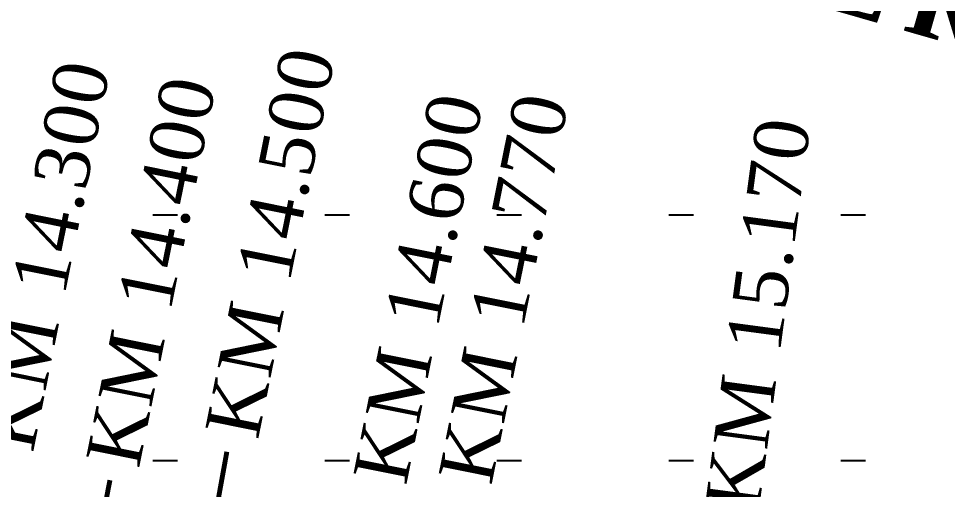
# Model space of a CAD drawing. Header units: inches. Extents: x -8940 to 26362, y -28010 to 990.
# Drawn here: x 4423.04 to 4437.88, y -7375.47 to -7367.95 of the extents above; entities that cross this region are included whole.
import ezdxf

# ---------------------------------------------------------------- set-up
doc = ezdxf.new("R2010")
doc.units = ezdxf.units.IN
doc.header["$MEASUREMENT"] = 0
doc.layers.add('Text', color=7, linetype='Continuous')
doc.styles.add('Text', font='times.ttf', dxfattribs={"height": 240})

msp = doc.modelspace()

# ---------------------------------------------------------------- hatches: boundary and pattern name
at = {"layer": 'Text', "lineweight": 25}
h = msp.add_hatch(dxfattribs=at)
h.set_pattern_fill('ACAD_ISO07W100', color=0, scale=0.784833, style=0)
h.set_pattern_definition([(0, (-582.442, -27753.198), (0, 3.9241642), [0.3924164, -2.35449854])])
h.paths.add_polyline_path([(4453.012436, -7368.509246), (4432.544063, -7360.765981), (4417.35118, -7356.454306), (4399.865945, -7352.632595), (4389.807755, -7348.417064), (4382.319111, -7347.246699), (4375.943644, -7343.680138), (4368.217405, -7333.076598), (4361.929936, -7322.334389), (4357.719224, -7314.672477), (4356.412451, -7309.03143), (4355.412858, -7306.651874), (4313.200953, -7306.651874), (4313.200953, -7400.608297), (4453.122434, -7400.608297)])
h.paths.add_polyline_path([(4387.774257, -7337.654416), (4394.795484, -7337.654416), (4394.795484, -7334.638043), (4387.774257, -7334.638043)], flags=25)

# ---------------------------------------------------------------- linework, layer by layer
at = {"layer": 'Text', "color": 0, "lineweight": 25, "const_width": 0.078483}
for points in [[(4425.928785, -7377.292205), (4426.366592, -7374.87137)], [(4424.168092, -7377.024041), (4424.499231, -7375.324886)]]:
    msp.add_lwpolyline(points, dxfattribs=at)

# ---------------------------------------------------------------- texts
at = {"layer": 'Text', "attachment_point": 1, "style": 'Text'}
for s, insert, char_height, rotation in [('{\\fTimes New Roman|b1|i0|c0|p18;\\H1.049x;\\T1.25;PADMA RIVER \\H0.9533x; \\H1.538x;D/S}', (4423.793883, -7362.489775), 1.12231097, 343.9449483), ('{\\T1.05;KM 14.500}', (4426.016843, -7374.521675), 0.86331613, 78.6406818), ('{\\T1.05;KM 14.300}', (4422.422969, -7374.727515), 0.86331613, 78.6406818), ('{\\T1.05;KM 14.400}', (4424.114283, -7374.982586), 0.86331613, 78.6406818), ('{\\T1.05;KM 14.600}', (4428.383114, -7375.251569), 0.86331613, 78.6406818), ('{\\T1.05;KM 14.770}', (4429.744799, -7375.251569), 0.86331613, 78.6406818), ('{\\T1.05;KM 15.170}', (4434.005414, -7375.724879), 0.86331613, 82.4023661)]:
    msp.add_mtext(s, dxfattribs=dict(at, insert=insert, char_height=char_height, rotation=rotation))

doc.saveas('drawing.dxf')
